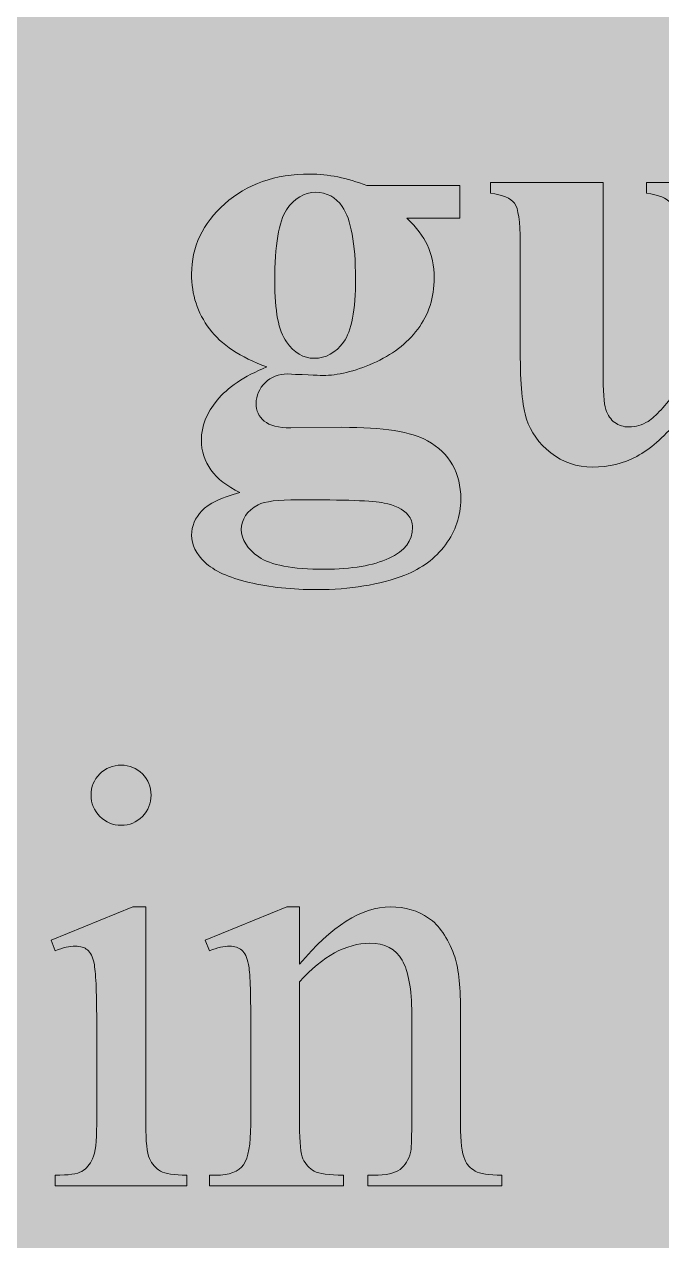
# Model space of a CAD drawing. Header units: inches. Extents: x -1481 to -429, y -1676 to -696.
# Drawn here: x -569.06 to -563.13, y -913.89 to -902.56 of the extents above; entities that cross this region are included whole.
import ezdxf

# ---------------------------------------------------------------- set-up
doc = ezdxf.new("R2010")
doc.units = ezdxf.units.IN
doc.header["$MEASUREMENT"] = 0
doc.layers.add('Layer 1', color=7, linetype='Continuous')

# ---------------------------------------------------------------- blocks, each defined once
blk = doc.blocks.new('block 2')
at = {"layer": 'Layer 1', "true_color": 0x009344}
h = blk.add_hatch(color=114, dxfattribs=at)
h.dxf.hatch_style = 2
h.paths.add_polyline_path([(-429.175, -985.727), (-669.175, -985.727), (-669.175, -695.727), (-429.175, -695.727)])
blk = doc.blocks.new('block 438')
at = {"layer": 'Layer 1', "true_color": 0x8cc63e}
h = blk.add_hatch(color=73, dxfattribs=at)
h.dxf.hatch_style = 2
edge = h.paths.add_edge_path()
edge.add_spline(control_points=[(-565.878, -904.064), (-565.878, -904.064), (-565.01, -904.064), (-565.01, -904.064), (-565.01, -904.064), (-565.01, -904.367), (-565.01, -904.367), (-565.01, -904.367), (-565.503, -904.367), (-565.503, -904.367), (-565.413, -904.457), (-565.351, -904.539), (-565.316, -904.612), (-565.272, -904.711), (-565.25, -904.815), (-565.25, -904.923), (-565.25, -905.107), (-565.301, -905.266), (-565.403, -905.401), (-565.505, -905.536), (-565.643, -905.642), (-565.819, -905.718), (-565.994, -905.794), (-566.149, -905.832), (-566.285, -905.832), (-566.296, -905.832), (-566.406, -905.827), (-566.616, -905.818), (-566.698, -905.818), (-566.767, -905.845), (-566.823, -905.899), (-566.879, -905.953), (-566.907, -906.018), (-566.907, -906.093), (-566.907, -906.159), (-566.882, -906.214), (-566.832, -906.256), (-566.781, -906.298), (-566.699, -906.319), (-566.585, -906.319), (-566.585, -906.319), (-566.109, -906.314), (-566.109, -906.314), (-565.724, -906.314), (-565.458, -906.356), (-565.313, -906.44), (-565.106, -906.558), (-565.002, -906.738), (-565.002, -906.983), (-565.002, -907.139), (-565.05, -907.28), (-565.145, -907.408), (-565.241, -907.536), (-565.367, -907.63), (-565.522, -907.69), (-565.759, -907.78), (-566.032, -907.825), (-566.34, -907.825), (-566.571, -907.825), (-566.783, -907.803), (-566.973, -907.758), (-567.164, -907.713), (-567.301, -907.65), (-567.384, -907.57), (-567.466, -907.491), (-567.508, -907.407), (-567.508, -907.319), (-567.508, -907.234), (-567.476, -907.158), (-567.413, -907.092), (-567.349, -907.024), (-567.232, -906.968), (-567.059, -906.922), (-567.298, -906.805), (-567.417, -906.641), (-567.417, -906.432), (-567.417, -906.305), (-567.368, -906.182), (-567.271, -906.063), (-567.174, -905.944), (-567.019, -905.84), (-566.808, -905.752), (-567.054, -905.662), (-567.232, -905.544), (-567.342, -905.397), (-567.453, -905.25), (-567.508, -905.08), (-567.508, -904.887), (-567.508, -904.636), (-567.405, -904.418), (-567.199, -904.234), (-566.994, -904.049), (-566.729, -903.957), (-566.406, -903.957), (-566.236, -903.957), (-566.06, -903.993), (-565.878, -904.064)], knot_values=[0, 0, 0, 0, 1, 1, 1, 2, 2, 2, 3, 3, 3, 4, 4, 4, 5, 5, 5, 6, 6, 6, 7, 7, 7, 8, 8, 8, 9, 9, 9, 10, 10, 10, 11, 11, 11, 12, 12, 12, 13, 13, 13, 14, 14, 14, 15, 15, 15, 16, 16, 16, 17, 17, 17, 18, 18, 18, 19, 19, 19, 20, 20, 20, 21, 21, 21, 22, 22, 22, 23, 23, 23, 24, 24, 24, 25, 25, 25, 26, 26, 26, 27, 27, 27, 28, 28, 28, 29, 29, 29, 30, 30, 30, 31, 31, 31, 32, 32, 32, 32], degree=3, periodic=1)
edge = h.paths.add_edge_path()
edge.add_spline(control_points=[(-566.516, -906.988), (-566.704, -906.988), (-566.828, -907.004), (-566.888, -907.035), (-566.993, -907.092), (-567.045, -907.169), (-567.045, -907.266), (-567.045, -907.36), (-566.991, -907.445), (-566.883, -907.521), (-566.774, -907.597), (-566.571, -907.635), (-566.271, -907.635), (-566.016, -907.635), (-565.816, -907.601), (-565.67, -907.533), (-565.524, -907.465), (-565.451, -907.37), (-565.451, -907.247), (-565.451, -907.201), (-565.465, -907.163), (-565.492, -907.131), (-565.542, -907.076), (-565.617, -907.039), (-565.717, -907.019), (-565.817, -906.998), (-566.083, -906.988), (-566.516, -906.988)], knot_values=[0, 0, 0, 0, 1, 1, 1, 2, 2, 2, 3, 3, 3, 4, 4, 4, 5, 5, 5, 6, 6, 6, 7, 7, 7, 8, 8, 8, 9, 9, 9, 9], degree=3, periodic=1)
edge = h.paths.add_edge_path()
edge.add_spline(control_points=[(-566.354, -904.127), (-566.461, -904.127), (-566.55, -904.181), (-566.624, -904.289), (-566.697, -904.396), (-566.734, -904.619), (-566.734, -904.956), (-566.734, -905.23), (-566.698, -905.417), (-566.625, -905.519), (-566.553, -905.621), (-566.467, -905.672), (-566.368, -905.672), (-566.258, -905.672), (-566.166, -905.622), (-566.093, -905.521), (-566.019, -905.42), (-565.982, -905.223), (-565.982, -904.931), (-565.982, -904.603), (-566.024, -904.379), (-566.106, -904.26), (-566.165, -904.172), (-566.248, -904.127), (-566.354, -904.127)], knot_values=[0, 0, 0, 0, 1, 1, 1, 2, 2, 2, 3, 3, 3, 4, 4, 4, 5, 5, 5, 6, 6, 6, 7, 7, 7, 8, 8, 8, 8], degree=3, periodic=1)
h = blk.add_hatch(color=73, dxfattribs=at)
h.dxf.hatch_style = 2
edge = h.paths.add_edge_path()
edge.add_spline(control_points=[(-562.224, -904.034), (-562.224, -904.034), (-562.224, -906.049), (-562.224, -906.049), (-562.224, -906.246), (-562.206, -906.368), (-562.169, -906.417), (-562.132, -906.466), (-562.058, -906.496), (-561.946, -906.509), (-561.946, -906.509), (-561.946, -906.608), (-561.946, -906.608), (-561.946, -906.608), (-562.995, -906.608), (-562.995, -906.608), (-562.995, -906.608), (-562.995, -906.264), (-562.995, -906.264), (-563.118, -906.411), (-563.241, -906.518), (-563.364, -906.585), (-563.487, -906.652), (-563.625, -906.685), (-563.777, -906.685), (-563.922, -906.685), (-564.051, -906.641), (-564.164, -906.552), (-564.277, -906.463), (-564.352, -906.358), (-564.391, -906.239), (-564.429, -906.12), (-564.449, -905.912), (-564.449, -905.614), (-564.449, -905.614), (-564.449, -904.593), (-564.449, -904.593), (-564.449, -904.398), (-564.467, -904.277), (-564.502, -904.229), (-564.538, -904.182), (-564.613, -904.15), (-564.727, -904.136), (-564.727, -904.136), (-564.727, -904.034), (-564.727, -904.034), (-564.727, -904.034), (-563.678, -904.034), (-563.678, -904.034), (-563.678, -904.034), (-563.678, -905.793), (-563.678, -905.793), (-563.678, -905.977), (-563.669, -906.095), (-563.652, -906.148), (-563.634, -906.202), (-563.607, -906.242), (-563.569, -906.27), (-563.531, -906.297), (-563.488, -906.311), (-563.438, -906.311), (-563.372, -906.311), (-563.313, -906.293), (-563.259, -906.259), (-563.186, -906.211), (-563.098, -906.115), (-562.995, -905.97), (-562.995, -905.97), (-562.995, -904.593), (-562.995, -904.593), (-562.995, -904.398), (-563.013, -904.277), (-563.049, -904.229), (-563.084, -904.182), (-563.159, -904.15), (-563.273, -904.136), (-563.273, -904.136), (-563.273, -904.034), (-563.273, -904.034), (-563.273, -904.034), (-562.224, -904.034), (-562.224, -904.034)], knot_values=[0, 0, 0, 0, 1, 1, 1, 2, 2, 2, 3, 3, 3, 4, 4, 4, 5, 5, 5, 6, 6, 6, 7, 7, 7, 8, 8, 8, 9, 9, 9, 10, 10, 10, 11, 11, 11, 12, 12, 12, 13, 13, 13, 14, 14, 14, 15, 15, 15, 16, 16, 16, 17, 17, 17, 18, 18, 18, 19, 19, 19, 20, 20, 20, 21, 21, 21, 22, 22, 22, 23, 23, 23, 24, 24, 24, 25, 25, 25, 26, 26, 26, 27, 27, 27, 27], degree=3, periodic=1)
h = blk.add_hatch(color=73, dxfattribs=at)
h.dxf.hatch_style = 2
edge = h.paths.add_edge_path()
edge.add_spline(control_points=[(-567.934, -910.779), (-567.934, -910.779), (-567.934, -912.805), (-567.934, -912.805), (-567.934, -912.963), (-567.923, -913.068), (-567.9, -913.12), (-567.877, -913.173), (-567.843, -913.211), (-567.798, -913.237), (-567.753, -913.263), (-567.671, -913.276), (-567.552, -913.276), (-567.552, -913.276), (-567.552, -913.375), (-567.552, -913.375), (-567.552, -913.375), (-568.777, -913.375), (-568.777, -913.375), (-568.777, -913.375), (-568.777, -913.276), (-568.777, -913.276), (-568.654, -913.276), (-568.571, -913.264), (-568.529, -913.24), (-568.487, -913.216), (-568.454, -913.177), (-568.429, -913.122), (-568.404, -913.066), (-568.391, -912.961), (-568.391, -912.805), (-568.391, -912.805), (-568.391, -911.833), (-568.391, -911.833), (-568.391, -911.56), (-568.4, -911.382), (-568.416, -911.301), (-568.429, -911.243), (-568.449, -911.202), (-568.477, -911.179), (-568.504, -911.156), (-568.542, -911.144), (-568.59, -911.144), (-568.641, -911.144), (-568.704, -911.158), (-568.777, -911.186), (-568.777, -911.186), (-568.816, -911.087), (-568.816, -911.087), (-568.816, -911.087), (-568.056, -910.779), (-568.056, -910.779), (-568.056, -910.779), (-567.934, -910.779), (-567.934, -910.779)], knot_values=[0, 0, 0, 0, 1, 1, 1, 2, 2, 2, 3, 3, 3, 4, 4, 4, 5, 5, 5, 6, 6, 6, 7, 7, 7, 8, 8, 8, 9, 9, 9, 10, 10, 10, 11, 11, 11, 12, 12, 12, 13, 13, 13, 14, 14, 14, 15, 15, 15, 16, 16, 16, 17, 17, 17, 18, 18, 18, 18], degree=3, periodic=1)
edge = h.paths.add_edge_path()
edge.add_spline(control_points=[(-568.163, -909.459), (-568.086, -909.459), (-568.02, -909.487), (-567.966, -909.541), (-567.912, -909.595), (-567.885, -909.661), (-567.885, -909.738), (-567.885, -909.815), (-567.912, -909.881), (-567.966, -909.936), (-568.02, -909.991), (-568.086, -910.019), (-568.163, -910.019), (-568.24, -910.019), (-568.306, -909.991), (-568.361, -909.936), (-568.416, -909.881), (-568.444, -909.815), (-568.444, -909.738), (-568.444, -909.661), (-568.417, -909.595), (-568.363, -909.541), (-568.308, -909.487), (-568.242, -909.459), (-568.163, -909.459)], knot_values=[0, 0, 0, 0, 1, 1, 1, 2, 2, 2, 3, 3, 3, 4, 4, 4, 5, 5, 5, 6, 6, 6, 7, 7, 7, 8, 8, 8, 8], degree=3, periodic=1)
h = blk.add_hatch(color=73, dxfattribs=at)
h.dxf.hatch_style = 2
edge = h.paths.add_edge_path()
edge.add_spline(control_points=[(-566.503, -911.313), (-566.207, -910.956), (-565.925, -910.779), (-565.657, -910.779), (-565.52, -910.779), (-565.401, -910.813), (-565.302, -910.882), (-565.203, -910.95), (-565.124, -911.064), (-565.066, -911.222), (-565.025, -911.332), (-565.005, -911.501), (-565.005, -911.728), (-565.005, -911.728), (-565.005, -912.805), (-565.005, -912.805), (-565.005, -912.964), (-564.992, -913.073), (-564.966, -913.13), (-564.946, -913.176), (-564.914, -913.211), (-564.869, -913.237), (-564.824, -913.263), (-564.741, -913.276), (-564.619, -913.276), (-564.619, -913.276), (-564.619, -913.375), (-564.619, -913.375), (-564.619, -913.375), (-565.867, -913.375), (-565.867, -913.375), (-565.867, -913.375), (-565.867, -913.276), (-565.867, -913.276), (-565.867, -913.276), (-565.815, -913.276), (-565.815, -913.276), (-565.697, -913.276), (-565.615, -913.258), (-565.568, -913.222), (-565.521, -913.186), (-565.489, -913.133), (-565.47, -913.064), (-565.463, -913.036), (-565.459, -912.95), (-565.459, -912.805), (-565.459, -912.805), (-565.459, -911.772), (-565.459, -911.772), (-565.459, -911.543), (-565.489, -911.376), (-565.549, -911.273), (-565.608, -911.169), (-565.709, -911.117), (-565.85, -911.117), (-566.069, -911.117), (-566.286, -911.236), (-566.503, -911.475), (-566.503, -911.475), (-566.503, -912.805), (-566.503, -912.805), (-566.503, -912.975), (-566.493, -913.081), (-566.473, -913.122), (-566.447, -913.175), (-566.412, -913.214), (-566.366, -913.238), (-566.322, -913.263), (-566.23, -913.276), (-566.093, -913.276), (-566.093, -913.276), (-566.093, -913.375), (-566.093, -913.375), (-566.093, -913.375), (-567.34, -913.375), (-567.34, -913.375), (-567.34, -913.375), (-567.34, -913.276), (-567.34, -913.276), (-567.34, -913.276), (-567.285, -913.276), (-567.285, -913.276), (-567.156, -913.276), (-567.07, -913.243), (-567.024, -913.178), (-566.98, -913.113), (-566.957, -912.988), (-566.957, -912.805), (-566.957, -912.805), (-566.957, -911.869), (-566.957, -911.869), (-566.957, -911.566), (-566.964, -911.381), (-566.978, -911.315), (-566.991, -911.249), (-567.013, -911.204), (-567.041, -911.18), (-567.07, -911.156), (-567.108, -911.144), (-567.155, -911.144), (-567.207, -911.144), (-567.268, -911.158), (-567.34, -911.186), (-567.34, -911.186), (-567.381, -911.087), (-567.381, -911.087), (-567.381, -911.087), (-566.621, -910.779), (-566.621, -910.779), (-566.621, -910.779), (-566.503, -910.779), (-566.503, -910.779), (-566.503, -910.779), (-566.503, -911.313), (-566.503, -911.313)], knot_values=[0, 0, 0, 0, 1, 1, 1, 2, 2, 2, 3, 3, 3, 4, 4, 4, 5, 5, 5, 6, 6, 6, 7, 7, 7, 8, 8, 8, 9, 9, 9, 10, 10, 10, 11, 11, 11, 12, 12, 12, 13, 13, 13, 14, 14, 14, 15, 15, 15, 16, 16, 16, 17, 17, 17, 18, 18, 18, 19, 19, 19, 20, 20, 20, 21, 21, 21, 22, 22, 22, 23, 23, 23, 24, 24, 24, 25, 25, 25, 26, 26, 26, 27, 27, 27, 28, 28, 28, 29, 29, 29, 30, 30, 30, 31, 31, 31, 32, 32, 32, 33, 33, 33, 34, 34, 34, 35, 35, 35, 36, 36, 36, 37, 37, 37, 38, 38, 38, 38], degree=3, periodic=1)
at = {"layer": 'Layer 1', "lineweight": 0}
for points, knots in [([(-565.878, -904.064), (-565.878, -904.064), (-565.01, -904.064), (-565.01, -904.064), (-565.01, -904.064), (-565.01, -904.367), (-565.01, -904.367), (-565.01, -904.367), (-565.503, -904.367), (-565.503, -904.367), (-565.413, -904.457), (-565.351, -904.539), (-565.316, -904.612), (-565.272, -904.711), (-565.25, -904.815), (-565.25, -904.923), (-565.25, -905.107), (-565.301, -905.266), (-565.403, -905.401), (-565.505, -905.536), (-565.643, -905.642), (-565.819, -905.718), (-565.994, -905.794), (-566.149, -905.832), (-566.285, -905.832), (-566.296, -905.832), (-566.406, -905.827), (-566.616, -905.818), (-566.698, -905.818), (-566.767, -905.845), (-566.823, -905.899), (-566.879, -905.953), (-566.907, -906.018), (-566.907, -906.093), (-566.907, -906.159), (-566.882, -906.214), (-566.832, -906.256), (-566.781, -906.298), (-566.699, -906.319), (-566.585, -906.319), (-566.585, -906.319), (-566.109, -906.314), (-566.109, -906.314), (-565.724, -906.314), (-565.458, -906.356), (-565.313, -906.44), (-565.106, -906.558), (-565.002, -906.738), (-565.002, -906.983), (-565.002, -907.139), (-565.05, -907.28), (-565.145, -907.408), (-565.241, -907.536), (-565.367, -907.63), (-565.522, -907.69), (-565.759, -907.78), (-566.032, -907.825), (-566.34, -907.825), (-566.571, -907.825), (-566.783, -907.803), (-566.973, -907.758), (-567.164, -907.713), (-567.301, -907.65), (-567.384, -907.57), (-567.466, -907.491), (-567.508, -907.407), (-567.508, -907.319), (-567.508, -907.234), (-567.476, -907.158), (-567.413, -907.092), (-567.349, -907.024), (-567.232, -906.968), (-567.059, -906.922), (-567.298, -906.805), (-567.417, -906.641), (-567.417, -906.432), (-567.417, -906.305), (-567.368, -906.182), (-567.271, -906.063), (-567.174, -905.944), (-567.019, -905.84), (-566.808, -905.752), (-567.054, -905.662), (-567.232, -905.544), (-567.342, -905.397), (-567.453, -905.25), (-567.508, -905.08), (-567.508, -904.887), (-567.508, -904.636), (-567.405, -904.418), (-567.199, -904.234), (-566.994, -904.049), (-566.729, -903.957), (-566.406, -903.957), (-566.236, -903.957), (-566.06, -903.993), (-565.878, -904.064)], [0, 0, 0, 0, 1, 1, 1, 2, 2, 2, 3, 3, 3, 4, 4, 4, 5, 5, 5, 6, 6, 6, 7, 7, 7, 8, 8, 8, 9, 9, 9, 10, 10, 10, 11, 11, 11, 12, 12, 12, 13, 13, 13, 14, 14, 14, 15, 15, 15, 16, 16, 16, 17, 17, 17, 18, 18, 18, 19, 19, 19, 20, 20, 20, 21, 21, 21, 22, 22, 22, 23, 23, 23, 24, 24, 24, 25, 25, 25, 26, 26, 26, 27, 27, 27, 28, 28, 28, 29, 29, 29, 30, 30, 30, 31, 31, 31, 32, 32, 32, 32]), ([(-562.224, -904.034), (-562.224, -904.034), (-562.224, -906.049), (-562.224, -906.049), (-562.224, -906.246), (-562.206, -906.368), (-562.169, -906.417), (-562.132, -906.466), (-562.058, -906.496), (-561.946, -906.509), (-561.946, -906.509), (-561.946, -906.608), (-561.946, -906.608), (-561.946, -906.608), (-562.995, -906.608), (-562.995, -906.608), (-562.995, -906.608), (-562.995, -906.264), (-562.995, -906.264), (-563.118, -906.411), (-563.241, -906.518), (-563.364, -906.585), (-563.487, -906.652), (-563.625, -906.685), (-563.777, -906.685), (-563.922, -906.685), (-564.051, -906.641), (-564.164, -906.552), (-564.277, -906.463), (-564.352, -906.358), (-564.391, -906.239), (-564.429, -906.12), (-564.449, -905.912), (-564.449, -905.614), (-564.449, -905.614), (-564.449, -904.593), (-564.449, -904.593), (-564.449, -904.398), (-564.467, -904.277), (-564.502, -904.229), (-564.538, -904.182), (-564.613, -904.15), (-564.727, -904.136), (-564.727, -904.136), (-564.727, -904.034), (-564.727, -904.034), (-564.727, -904.034), (-563.678, -904.034), (-563.678, -904.034), (-563.678, -904.034), (-563.678, -905.793), (-563.678, -905.793), (-563.678, -905.977), (-563.669, -906.095), (-563.652, -906.148), (-563.634, -906.202), (-563.607, -906.242), (-563.569, -906.27), (-563.531, -906.297), (-563.488, -906.311), (-563.438, -906.311), (-563.372, -906.311), (-563.313, -906.293), (-563.259, -906.259), (-563.186, -906.211), (-563.098, -906.115), (-562.995, -905.97), (-562.995, -905.97), (-562.995, -904.593), (-562.995, -904.593), (-562.995, -904.398), (-563.013, -904.277), (-563.049, -904.229), (-563.084, -904.182), (-563.159, -904.15), (-563.273, -904.136), (-563.273, -904.136), (-563.273, -904.034), (-563.273, -904.034), (-563.273, -904.034), (-562.224, -904.034), (-562.224, -904.034)], [0, 0, 0, 0, 1, 1, 1, 2, 2, 2, 3, 3, 3, 4, 4, 4, 5, 5, 5, 6, 6, 6, 7, 7, 7, 8, 8, 8, 9, 9, 9, 10, 10, 10, 11, 11, 11, 12, 12, 12, 13, 13, 13, 14, 14, 14, 15, 15, 15, 16, 16, 16, 17, 17, 17, 18, 18, 18, 19, 19, 19, 20, 20, 20, 21, 21, 21, 22, 22, 22, 23, 23, 23, 24, 24, 24, 25, 25, 25, 26, 26, 26, 27, 27, 27, 27]), ([(-566.354, -904.127), (-566.461, -904.127), (-566.55, -904.181), (-566.624, -904.289), (-566.697, -904.396), (-566.734, -904.619), (-566.734, -904.956), (-566.734, -905.23), (-566.698, -905.417), (-566.625, -905.519), (-566.553, -905.621), (-566.467, -905.672), (-566.368, -905.672), (-566.258, -905.672), (-566.166, -905.622), (-566.093, -905.521), (-566.019, -905.42), (-565.982, -905.223), (-565.982, -904.931), (-565.982, -904.603), (-566.024, -904.379), (-566.106, -904.26), (-566.165, -904.172), (-566.248, -904.127), (-566.354, -904.127)], [0, 0, 0, 0, 1, 1, 1, 2, 2, 2, 3, 3, 3, 4, 4, 4, 5, 5, 5, 6, 6, 6, 7, 7, 7, 8, 8, 8, 8]), ([(-566.516, -906.988), (-566.704, -906.988), (-566.828, -907.004), (-566.888, -907.035), (-566.993, -907.092), (-567.045, -907.169), (-567.045, -907.266), (-567.045, -907.36), (-566.991, -907.445), (-566.883, -907.521), (-566.774, -907.597), (-566.571, -907.635), (-566.271, -907.635), (-566.016, -907.635), (-565.816, -907.601), (-565.67, -907.533), (-565.524, -907.465), (-565.451, -907.37), (-565.451, -907.247), (-565.451, -907.201), (-565.465, -907.163), (-565.492, -907.131), (-565.542, -907.076), (-565.617, -907.039), (-565.717, -907.019), (-565.817, -906.998), (-566.083, -906.988), (-566.516, -906.988)], [0, 0, 0, 0, 1, 1, 1, 2, 2, 2, 3, 3, 3, 4, 4, 4, 5, 5, 5, 6, 6, 6, 7, 7, 7, 8, 8, 8, 9, 9, 9, 9]), ([(-568.163, -909.459), (-568.086, -909.459), (-568.02, -909.487), (-567.966, -909.541), (-567.912, -909.595), (-567.885, -909.661), (-567.885, -909.738), (-567.885, -909.815), (-567.912, -909.881), (-567.966, -909.936), (-568.02, -909.991), (-568.086, -910.019), (-568.163, -910.019), (-568.24, -910.019), (-568.306, -909.991), (-568.361, -909.936), (-568.416, -909.881), (-568.444, -909.815), (-568.444, -909.738), (-568.444, -909.661), (-568.417, -909.595), (-568.363, -909.541), (-568.308, -909.487), (-568.242, -909.459), (-568.163, -909.459)], [0, 0, 0, 0, 1, 1, 1, 2, 2, 2, 3, 3, 3, 4, 4, 4, 5, 5, 5, 6, 6, 6, 7, 7, 7, 8, 8, 8, 8]), ([(-567.934, -910.779), (-567.934, -910.779), (-567.934, -912.805), (-567.934, -912.805), (-567.934, -912.963), (-567.923, -913.068), (-567.9, -913.12), (-567.877, -913.173), (-567.843, -913.211), (-567.798, -913.237), (-567.753, -913.263), (-567.671, -913.276), (-567.552, -913.276), (-567.552, -913.276), (-567.552, -913.375), (-567.552, -913.375), (-567.552, -913.375), (-568.777, -913.375), (-568.777, -913.375), (-568.777, -913.375), (-568.777, -913.276), (-568.777, -913.276), (-568.654, -913.276), (-568.571, -913.264), (-568.529, -913.24), (-568.487, -913.216), (-568.454, -913.177), (-568.429, -913.122), (-568.404, -913.066), (-568.391, -912.961), (-568.391, -912.805), (-568.391, -912.805), (-568.391, -911.833), (-568.391, -911.833), (-568.391, -911.56), (-568.4, -911.382), (-568.416, -911.301), (-568.429, -911.243), (-568.449, -911.202), (-568.477, -911.179), (-568.504, -911.156), (-568.542, -911.144), (-568.59, -911.144), (-568.641, -911.144), (-568.704, -911.158), (-568.777, -911.186), (-568.777, -911.186), (-568.816, -911.087), (-568.816, -911.087), (-568.816, -911.087), (-568.056, -910.779), (-568.056, -910.779), (-568.056, -910.779), (-567.934, -910.779), (-567.934, -910.779)], [0, 0, 0, 0, 1, 1, 1, 2, 2, 2, 3, 3, 3, 4, 4, 4, 5, 5, 5, 6, 6, 6, 7, 7, 7, 8, 8, 8, 9, 9, 9, 10, 10, 10, 11, 11, 11, 12, 12, 12, 13, 13, 13, 14, 14, 14, 15, 15, 15, 16, 16, 16, 17, 17, 17, 18, 18, 18, 18]), ([(-566.503, -911.313), (-566.207, -910.956), (-565.925, -910.779), (-565.657, -910.779), (-565.52, -910.779), (-565.401, -910.813), (-565.302, -910.882), (-565.203, -910.95), (-565.124, -911.064), (-565.066, -911.222), (-565.025, -911.332), (-565.005, -911.501), (-565.005, -911.728), (-565.005, -911.728), (-565.005, -912.805), (-565.005, -912.805), (-565.005, -912.964), (-564.992, -913.073), (-564.966, -913.13), (-564.946, -913.176), (-564.914, -913.211), (-564.869, -913.237), (-564.824, -913.263), (-564.741, -913.276), (-564.619, -913.276), (-564.619, -913.276), (-564.619, -913.375), (-564.619, -913.375), (-564.619, -913.375), (-565.867, -913.375), (-565.867, -913.375), (-565.867, -913.375), (-565.867, -913.276), (-565.867, -913.276), (-565.867, -913.276), (-565.815, -913.276), (-565.815, -913.276), (-565.697, -913.276), (-565.615, -913.258), (-565.568, -913.222), (-565.521, -913.186), (-565.489, -913.133), (-565.47, -913.064), (-565.463, -913.036), (-565.459, -912.95), (-565.459, -912.805), (-565.459, -912.805), (-565.459, -911.772), (-565.459, -911.772), (-565.459, -911.543), (-565.489, -911.376), (-565.549, -911.273), (-565.608, -911.169), (-565.709, -911.117), (-565.85, -911.117), (-566.069, -911.117), (-566.286, -911.236), (-566.503, -911.475), (-566.503, -911.475), (-566.503, -912.805), (-566.503, -912.805), (-566.503, -912.975), (-566.493, -913.081), (-566.473, -913.122), (-566.447, -913.175), (-566.412, -913.214), (-566.366, -913.238), (-566.322, -913.263), (-566.23, -913.276), (-566.093, -913.276), (-566.093, -913.276), (-566.093, -913.375), (-566.093, -913.375), (-566.093, -913.375), (-567.34, -913.375), (-567.34, -913.375), (-567.34, -913.375), (-567.34, -913.276), (-567.34, -913.276), (-567.34, -913.276), (-567.285, -913.276), (-567.285, -913.276), (-567.156, -913.276), (-567.07, -913.243), (-567.024, -913.178), (-566.98, -913.113), (-566.957, -912.988), (-566.957, -912.805), (-566.957, -912.805), (-566.957, -911.869), (-566.957, -911.869), (-566.957, -911.566), (-566.964, -911.381), (-566.978, -911.315), (-566.991, -911.249), (-567.013, -911.204), (-567.041, -911.18), (-567.07, -911.156), (-567.108, -911.144), (-567.155, -911.144), (-567.207, -911.144), (-567.268, -911.158), (-567.34, -911.186), (-567.34, -911.186), (-567.381, -911.087), (-567.381, -911.087), (-567.381, -911.087), (-566.621, -910.779), (-566.621, -910.779), (-566.621, -910.779), (-566.503, -910.779), (-566.503, -910.779), (-566.503, -910.779), (-566.503, -911.313), (-566.503, -911.313)], [0, 0, 0, 0, 1, 1, 1, 2, 2, 2, 3, 3, 3, 4, 4, 4, 5, 5, 5, 6, 6, 6, 7, 7, 7, 8, 8, 8, 9, 9, 9, 10, 10, 10, 11, 11, 11, 12, 12, 12, 13, 13, 13, 14, 14, 14, 15, 15, 15, 16, 16, 16, 17, 17, 17, 18, 18, 18, 19, 19, 19, 20, 20, 20, 21, 21, 21, 22, 22, 22, 23, 23, 23, 24, 24, 24, 25, 25, 25, 26, 26, 26, 27, 27, 27, 28, 28, 28, 29, 29, 29, 30, 30, 30, 31, 31, 31, 32, 32, 32, 33, 33, 33, 34, 34, 34, 35, 35, 35, 36, 36, 36, 37, 37, 37, 38, 38, 38, 38])]:
    blk.add_open_spline(points, degree=3, knots=knots, dxfattribs=at)

msp = doc.modelspace()

# ---------------------------------------------------------------- hatches: boundary and pattern name
at = {"layer": 'Layer 1', "true_color": 0x006738}
h = msp.add_hatch(color=116, dxfattribs=at)
h.dxf.hatch_style = 2
h.paths.add_polyline_path([(-484.406, -970.727), (-654.406, -970.727), (-654.406, -751.646), (-484.406, -751.646)])

# ---------------------------------------------------------------- block references
at = {"layer": 'Layer 1'}
for name in ['block 2', 'block 438']:
    msp.add_blockref(name, (0, 0), dxfattribs=at)

doc.saveas('drawing.dxf')
